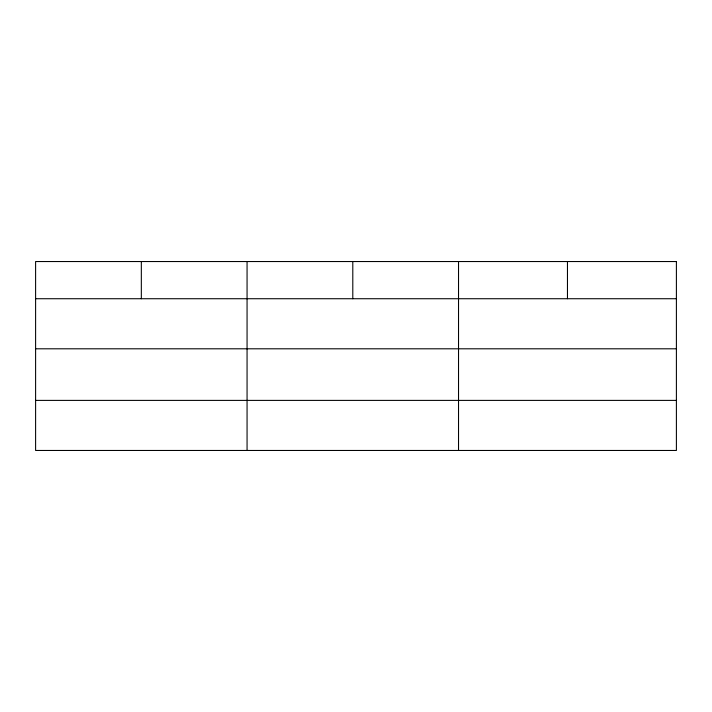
<?xml version="1.0" encoding="UTF-8"?>
<svg xmlns="http://www.w3.org/2000/svg" width="712" height="712" viewBox="0 0 712 712"><rect width="100%" height="100%" fill="white"/><g stroke="black" fill="none" stroke-linecap="round" stroke-linejoin="round"><path stroke-width="1.07" d="M35.6 298.728L676.4 298.728M35.6 348.8L676.4 348.8M35.6 400.393L676.4 400.393M567.464 261.535L567.464 298.728M458.528 261.535L458.528 450.465M352.796 261.535L352.796 298.728M247.064 261.535L247.064 450.465M141.332 261.535L141.332 298.728M676.4 261.535L35.6 261.535L35.6 450.465L676.4 450.465L676.4 261.535"/></g></svg>
